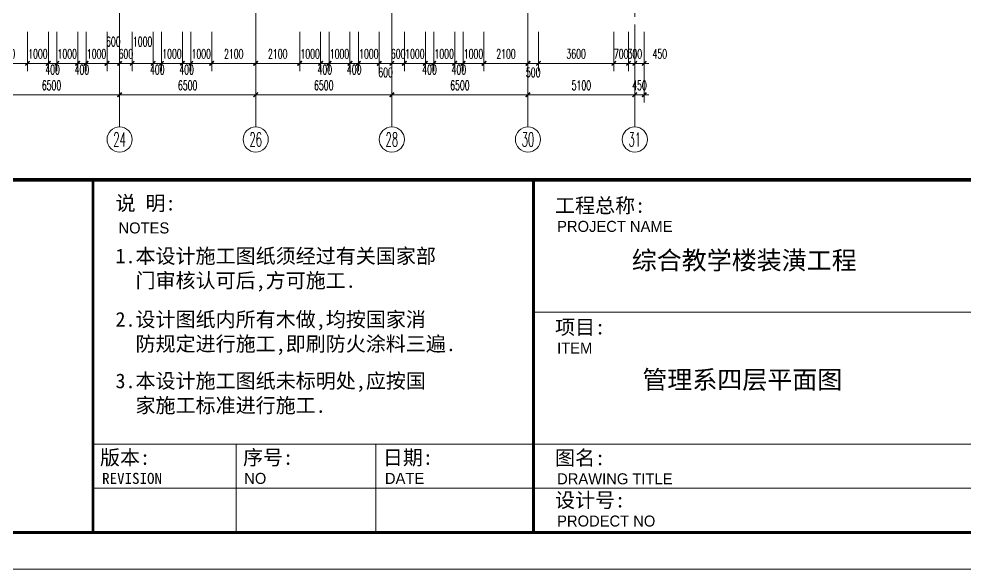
# Model space of a CAD drawing. Extents: x 2719331 to 3465925, y -270324 to -167476.
# Drawn here: x 3243504 to 3288683, y -269418 to -243150 of the extents above; entities that cross this region are included whole.
import ezdxf
from ezdxf.enums import TextEntityAlignment as Align

# ---------------------------------------------------------------- set-up
doc = ezdxf.new("R2010")
doc.units = 0
doc.header["$LTSCALE"] = 1500
doc.header["$MEASUREMENT"] = 0
doc.linetypes.add('CENTER', pattern=[2, 1.25, -0.25, 0.25, -0.25])
doc.layers.get('0').update_dxf_attribs({"linetype": 'CONTINUOUS', "lineweight": 0})
doc.layers.get('DEFPOINTS').update_dxf_attribs({"linetype": 'CONTINUOUS', "lineweight": 5})
for name, color, linetype, lineweight in [('AXIS', 7, 'CONTINUOUS', 5), ('AXIS_TEXT', 7, 'CONTINUOUS', 5), ('DOTE', 7, 'CENTER', 5), ('我的', 7, 'CONTINUOUS', 5)]:
    doc.layers.add(name, color=color, linetype=linetype, lineweight=lineweight)
doc.styles.add('COMPLEX', font='COMPLEX')
doc.styles.add('DIM_FONT', font='romans.shx', dxfattribs={"width": 0.6})
doc.styles.get("Standard").update_dxf_attribs({"font": 'SIMHEI.TTF', "height": 1.2})
doc.dimstyles.new('DIMN150', dxfattribs={"dimscale": 1.5, "dimtxt": 300, "dimasz": 1, "dimexe": 250, "dimexo": 300, "dimgap": 150, "dimtad": 1, "dimdec": 0, "dimdsep": 46, "dimtxsty": 'DIM_FONT', "dimblk": '_DIMX', "dimcen": 2.5, "dimdle": 0.3, "dimclrd": 7, "dimclre": 256, "dimclrt": 256, "dimadec": 0, "dimazin": 0, "dimtfac": 1, "dimtdec": 0, "dimtix": 1, "dimtmove": 2, "dimatfit": 3, "dimldrblk": '_DIMX', "dimfxl": 1, "dimtvp": 1, "dimtolj": 1, "dimtzin": 0, "dimlwd": -1, "dimlwe": -1, "dimarcsym": 0})

# ---------------------------------------------------------------- blocks, each defined once
blk = doc.blocks.new('_AXISO')
blk.add_circle((0, 0), 0.5)
at = {"layer": 'AXIS_TEXT', "style": 'COMPLEX', "width": 1.041667}
blk.add_attdef('A', text='', height=0.56, dxfattribs=at).set_placement((-0.25, -0.28), (0.25, -0.28), align=Align.FIT)
blk = doc.blocks.new('_DIMX')
blk.add_line((-150, 0), (150, 0))
at = {"const_width": 50}
blk.add_lwpolyline([(-70, -70), (70, 70)], dxfattribs=at)
blk = doc.blocks.new('*D1383')
at = {"layer": 'DEFPOINTS', "color": 0, "lineweight": 25}
for p in [(3267811, -243334), (3272911, -243321), (3267811, -246771)]:
    blk.add_point(p, dxfattribs=at)
at = {"layer": '我的'}
for p, q in [((3267811, -243784), (3267811, -247146)), ((3272911, -243771), (3272911, -247146))]:
    blk.add_line(p, q, dxfattribs=at)
at = {"layer": '我的', "color": 7}
blk.add_line((3272910, -246771), (3267813, -246771), dxfattribs=at)
at = {"layer": '我的', "color": 7, "xscale": 1.5, "yscale": 1.5, "zscale": 1.5, "rotation": 180}
blk.add_blockref('_DIMX', (3267811, -246771), dxfattribs=at)
at = {"layer": '我的', "color": 7, "xscale": 1.5, "yscale": 1.5, "zscale": 1.5}
blk.add_blockref('_DIMX', (3272911, -246771), dxfattribs=at)
at = {"layer": '我的', "lineweight": 0, "insert": (3270361, -246321), "char_height": 450, "attachment_point": 5, "style": 'DIM_FONT'}
blk.add_mtext('\\A1;5100', dxfattribs=at)
blk = doc.blocks.new('*D1400')
at = {"layer": 'DEFPOINTS', "color": 0, "lineweight": 25}
for p in [(3246311, -243321), (3246711, -243321), (3246311, -245271)]:
    blk.add_point(p, dxfattribs=at)
at = {"layer": '我的'}
for p, q in [((3246311, -243771), (3246311, -245646)), ((3246711, -243771), (3246711, -245646))]:
    blk.add_line(p, q, dxfattribs=at)
at = {"layer": '我的', "color": 7}
for p, q in [((3246310, -245271), (3246308, -245271)), ((3246711, -245271), (3246311, -245271)), ((3246713, -245271), (3246714, -245271))]:
    blk.add_line(p, q, dxfattribs=at)
at = {"layer": '我的', "color": 7, "xscale": 1.5, "yscale": 1.5, "zscale": 1.5}
blk.add_blockref('_DIMX', (3246311, -245271), dxfattribs=at)
at = {"layer": '我的', "color": 7, "xscale": 1.5, "yscale": 1.5, "zscale": 1.5, "rotation": 180}
blk.add_blockref('_DIMX', (3246711, -245271), dxfattribs=at)
at = {"layer": '我的', "lineweight": 0, "insert": (3246511, -245571), "char_height": 450, "attachment_point": 5, "style": 'DIM_FONT'}
blk.add_mtext('\\A1;400', dxfattribs=at)
blk = doc.blocks.new('*D1401')
at = {"layer": 'DEFPOINTS', "color": 0, "lineweight": 25}
for p in [(3245311, -243321), (3246311, -243321), (3245311, -245271)]:
    blk.add_point(p, dxfattribs=at)
at = {"layer": '我的'}
for p, q in [((3245311, -243771), (3245311, -245646)), ((3246311, -243771), (3246311, -245646))]:
    blk.add_line(p, q, dxfattribs=at)
at = {"layer": '我的', "color": 7}
for p, q in [((3245310, -245271), (3245308, -245271)), ((3246311, -245271), (3245311, -245271)), ((3246313, -245271), (3246314, -245271))]:
    blk.add_line(p, q, dxfattribs=at)
at = {"layer": '我的', "color": 7, "xscale": 1.5, "yscale": 1.5, "zscale": 1.5}
blk.add_blockref('_DIMX', (3245311, -245271), dxfattribs=at)
at = {"layer": '我的', "color": 7, "xscale": 1.5, "yscale": 1.5, "zscale": 1.5, "rotation": 180}
blk.add_blockref('_DIMX', (3246311, -245271), dxfattribs=at)
at = {"layer": '我的', "lineweight": 0, "insert": (3245811, -244821), "char_height": 450, "attachment_point": 5, "style": 'DIM_FONT'}
blk.add_mtext('\\A1;1000', dxfattribs=at)
blk = doc.blocks.new('*D1402')
at = {"layer": 'DEFPOINTS', "color": 0, "lineweight": 25}
for p in [(3244911, -243321), (3245311, -243321), (3244911, -245271)]:
    blk.add_point(p, dxfattribs=at)
at = {"layer": '我的'}
for p, q in [((3244911, -243771), (3244911, -245646)), ((3245311, -243771), (3245311, -245646))]:
    blk.add_line(p, q, dxfattribs=at)
at = {"layer": '我的', "color": 7}
for p, q in [((3244910, -245271), (3244908, -245271)), ((3245311, -245271), (3244911, -245271)), ((3245313, -245271), (3245314, -245271))]:
    blk.add_line(p, q, dxfattribs=at)
at = {"layer": '我的', "color": 7, "xscale": 1.5, "yscale": 1.5, "zscale": 1.5}
blk.add_blockref('_DIMX', (3244911, -245271), dxfattribs=at)
at = {"layer": '我的', "color": 7, "xscale": 1.5, "yscale": 1.5, "zscale": 1.5, "rotation": 180}
blk.add_blockref('_DIMX', (3245311, -245271), dxfattribs=at)
at = {"layer": '我的', "lineweight": 0, "insert": (3245111, -245571), "char_height": 450, "attachment_point": 5, "style": 'DIM_FONT'}
blk.add_mtext('\\A1;400', dxfattribs=at)
blk = doc.blocks.new('*D1403')
at = {"layer": 'DEFPOINTS', "color": 0, "lineweight": 25}
for p in [(3243911, -243321), (3244911, -243321), (3243911, -245271)]:
    blk.add_point(p, dxfattribs=at)
at = {"layer": '我的'}
for p, q in [((3243911, -243771), (3243911, -245646)), ((3244911, -243771), (3244911, -245646))]:
    blk.add_line(p, q, dxfattribs=at)
at = {"layer": '我的', "color": 7}
for p, q in [((3243910, -245271), (3243908, -245271)), ((3244911, -245271), (3243911, -245271)), ((3244913, -245271), (3244914, -245271))]:
    blk.add_line(p, q, dxfattribs=at)
at = {"layer": '我的', "color": 7, "xscale": 1.5, "yscale": 1.5, "zscale": 1.5}
blk.add_blockref('_DIMX', (3243911, -245271), dxfattribs=at)
at = {"layer": '我的', "color": 7, "xscale": 1.5, "yscale": 1.5, "zscale": 1.5, "rotation": 180}
blk.add_blockref('_DIMX', (3244911, -245271), dxfattribs=at)
at = {"layer": '我的', "lineweight": 0, "insert": (3244411, -244821), "char_height": 450, "attachment_point": 5, "style": 'DIM_FONT'}
blk.add_mtext('\\A1;1000', dxfattribs=at)
blk = doc.blocks.new('*D1408')
at = {"layer": 'DEFPOINTS', "color": 0, "lineweight": 25}
for p in [(3267811, -243321), (3268311, -243321), (3268311, -245271)]:
    blk.add_point(p, dxfattribs=at)
at = {"layer": '我的'}
for p, q in [((3267811, -243771), (3267811, -245646)), ((3268311, -243771), (3268311, -245646))]:
    blk.add_line(p, q, dxfattribs=at)
at = {"layer": '我的', "color": 7}
blk.add_line((3267813, -245271), (3268310, -245271), dxfattribs=at)
at = {"layer": '我的', "color": 7, "xscale": 1.5, "yscale": 1.5, "zscale": 1.5, "rotation": 180}
blk.add_blockref('_DIMX', (3267811, -245271), dxfattribs=at)
at = {"layer": '我的', "color": 7, "xscale": 1.5, "yscale": 1.5, "zscale": 1.5}
blk.add_blockref('_DIMX', (3268311, -245271), dxfattribs=at)
at = {"layer": '我的', "lineweight": 0, "insert": (3268061, -245703), "char_height": 450, "attachment_point": 5, "style": 'DIM_FONT'}
blk.add_mtext('\\A1;500', dxfattribs=at)
blk = doc.blocks.new('*D1409')
at = {"layer": 'DEFPOINTS', "color": 0, "lineweight": 25}
for p in [(3265711, -243321), (3267811, -243321), (3267811, -245271)]:
    blk.add_point(p, dxfattribs=at)
at = {"layer": '我的'}
for p, q in [((3265711, -243771), (3265711, -245646)), ((3267811, -243771), (3267811, -245646))]:
    blk.add_line(p, q, dxfattribs=at)
at = {"layer": '我的', "color": 7}
blk.add_line((3265713, -245271), (3267810, -245271), dxfattribs=at)
at = {"layer": '我的', "color": 7, "xscale": 1.5, "yscale": 1.5, "zscale": 1.5, "rotation": 180}
blk.add_blockref('_DIMX', (3265711, -245271), dxfattribs=at)
at = {"layer": '我的', "color": 7, "xscale": 1.5, "yscale": 1.5, "zscale": 1.5}
blk.add_blockref('_DIMX', (3267811, -245271), dxfattribs=at)
at = {"layer": '我的', "lineweight": 0, "insert": (3266761, -244821), "char_height": 450, "attachment_point": 5, "style": 'DIM_FONT'}
blk.add_mtext('\\A1;2100', dxfattribs=at)
blk = doc.blocks.new('*D1411')
at = {"layer": 'DEFPOINTS', "color": 0, "lineweight": 25}
for p in [(3272911, -243321), (3273361, -243771), (3273361, -246771)]:
    blk.add_point(p, dxfattribs=at)
at = {"layer": '我的'}
for p, q in [((3272911, -243771), (3272911, -247146)), ((3273361, -244221), (3273361, -247146))]:
    blk.add_line(p, q, dxfattribs=at)
at = {"layer": '我的', "color": 7}
for p, q in [((3272910, -246771), (3272908, -246771)), ((3272911, -246771), (3273361, -246771)), ((3273363, -246771), (3273364, -246771))]:
    blk.add_line(p, q, dxfattribs=at)
at = {"layer": '我的', "color": 7, "xscale": 1.5, "yscale": 1.5, "zscale": 1.5}
blk.add_blockref('_DIMX', (3272911, -246771), dxfattribs=at)
at = {"layer": '我的', "color": 7, "xscale": 1.5, "yscale": 1.5, "zscale": 1.5, "rotation": 180}
blk.add_blockref('_DIMX', (3273361, -246771), dxfattribs=at)
at = {"layer": '我的', "lineweight": 0, "insert": (3273136, -246321), "char_height": 450, "attachment_point": 5, "style": 'DIM_FONT'}
blk.add_mtext('\\A1;450', dxfattribs=at)
blk = doc.blocks.new('*D1439')
at = {"layer": 'DEFPOINTS', "color": 0, "lineweight": 25}
for p in [(3241811, -243321), (3243911, -243321), (3243911, -245271)]:
    blk.add_point(p, dxfattribs=at)
at = {"layer": '我的'}
for p, q in [((3241811, -243771), (3241811, -245646)), ((3243911, -243771), (3243911, -245646))]:
    blk.add_line(p, q, dxfattribs=at)
at = {"layer": '我的', "color": 7}
blk.add_line((3241813, -245271), (3243910, -245271), dxfattribs=at)
at = {"layer": '我的', "color": 7, "xscale": 1.5, "yscale": 1.5, "zscale": 1.5, "rotation": 180}
blk.add_blockref('_DIMX', (3241811, -245271), dxfattribs=at)
at = {"layer": '我的', "color": 7, "xscale": 1.5, "yscale": 1.5, "zscale": 1.5}
blk.add_blockref('_DIMX', (3243911, -245271), dxfattribs=at)
at = {"layer": '我的', "lineweight": 0, "insert": (3242861, -244821), "char_height": 450, "attachment_point": 5, "style": 'DIM_FONT'}
blk.add_mtext('\\A1;2100', dxfattribs=at)
blk = doc.blocks.new('*D1440')
at = {"layer": 'DEFPOINTS', "color": 0, "lineweight": 25}
for p in [(3246711, -243321), (3247711, -243321), (3247711, -245271)]:
    blk.add_point(p, dxfattribs=at)
at = {"layer": '我的'}
for p, q in [((3246711, -243771), (3246711, -245646)), ((3247711, -243771), (3247711, -245646))]:
    blk.add_line(p, q, dxfattribs=at)
at = {"layer": '我的', "color": 7}
for p, q in [((3246710, -245271), (3246708, -245271)), ((3246711, -245271), (3247711, -245271)), ((3247713, -245271), (3247714, -245271))]:
    blk.add_line(p, q, dxfattribs=at)
at = {"layer": '我的', "color": 7, "xscale": 1.5, "yscale": 1.5, "zscale": 1.5}
blk.add_blockref('_DIMX', (3246711, -245271), dxfattribs=at)
at = {"layer": '我的', "color": 7, "xscale": 1.5, "yscale": 1.5, "zscale": 1.5, "rotation": 180}
blk.add_blockref('_DIMX', (3247711, -245271), dxfattribs=at)
at = {"layer": '我的', "lineweight": 0, "insert": (3247211, -244821), "char_height": 450, "attachment_point": 5, "style": 'DIM_FONT'}
blk.add_mtext('\\A1;1000', dxfattribs=at)
blk = doc.blocks.new('*D1441')
at = {"layer": 'DEFPOINTS', "color": 0, "lineweight": 25}
for p in [(3247711, -243321), (3248311, -243321), (3247711, -245271)]:
    blk.add_point(p, dxfattribs=at)
at = {"layer": '我的'}
for p, q in [((3247711, -243771), (3247711, -245646)), ((3248311, -243771), (3248311, -245646))]:
    blk.add_line(p, q, dxfattribs=at)
at = {"layer": '我的', "color": 7}
blk.add_line((3248310, -245271), (3247713, -245271), dxfattribs=at)
at = {"layer": '我的', "color": 7, "xscale": 1.5, "yscale": 1.5, "zscale": 1.5, "rotation": 180}
blk.add_blockref('_DIMX', (3247711, -245271), dxfattribs=at)
at = {"layer": '我的', "color": 7, "xscale": 1.5, "yscale": 1.5, "zscale": 1.5}
blk.add_blockref('_DIMX', (3248311, -245271), dxfattribs=at)
at = {"layer": '我的', "lineweight": 0, "insert": (3248011, -244234), "char_height": 450, "attachment_point": 5, "style": 'DIM_FONT'}
blk.add_mtext('\\A1;600', dxfattribs=at)
blk = doc.blocks.new('*D1442')
at = {"layer": 'DEFPOINTS', "color": 0, "lineweight": 25}
for p in [(3248311, -243321), (3248911, -243321), (3248911, -245271)]:
    blk.add_point(p, dxfattribs=at)
at = {"layer": '我的'}
for p, q in [((3248311, -243771), (3248311, -245646)), ((3248911, -243771), (3248911, -245646))]:
    blk.add_line(p, q, dxfattribs=at)
at = {"layer": '我的', "color": 7}
for p, q in [((3248310, -245271), (3248308, -245271)), ((3248311, -245271), (3248911, -245271)), ((3248913, -245271), (3248914, -245271))]:
    blk.add_line(p, q, dxfattribs=at)
at = {"layer": '我的', "color": 7, "xscale": 1.5, "yscale": 1.5, "zscale": 1.5}
blk.add_blockref('_DIMX', (3248311, -245271), dxfattribs=at)
at = {"layer": '我的', "color": 7, "xscale": 1.5, "yscale": 1.5, "zscale": 1.5, "rotation": 180}
blk.add_blockref('_DIMX', (3248911, -245271), dxfattribs=at)
at = {"layer": '我的', "lineweight": 0, "insert": (3248611, -244821), "char_height": 450, "attachment_point": 5, "style": 'DIM_FONT'}
blk.add_mtext('\\A1;600', dxfattribs=at)
blk = doc.blocks.new('*D1443')
at = {"layer": 'DEFPOINTS', "color": 0, "lineweight": 25}
for p in [(3249911, -243321), (3250311, -243321), (3250311, -245271)]:
    blk.add_point(p, dxfattribs=at)
at = {"layer": '我的'}
for p, q in [((3249911, -243771), (3249911, -245646)), ((3250311, -243771), (3250311, -245646))]:
    blk.add_line(p, q, dxfattribs=at)
at = {"layer": '我的', "color": 7}
for p, q in [((3249910, -245271), (3249908, -245271)), ((3249911, -245271), (3250311, -245271)), ((3250313, -245271), (3250314, -245271))]:
    blk.add_line(p, q, dxfattribs=at)
at = {"layer": '我的', "color": 7, "xscale": 1.5, "yscale": 1.5, "zscale": 1.5}
blk.add_blockref('_DIMX', (3249911, -245271), dxfattribs=at)
at = {"layer": '我的', "color": 7, "xscale": 1.5, "yscale": 1.5, "zscale": 1.5, "rotation": 180}
blk.add_blockref('_DIMX', (3250311, -245271), dxfattribs=at)
at = {"layer": '我的', "lineweight": 0, "insert": (3250111, -245571), "char_height": 450, "attachment_point": 5, "style": 'DIM_FONT'}
blk.add_mtext('\\A1;400', dxfattribs=at)
blk = doc.blocks.new('*D1444')
at = {"layer": 'DEFPOINTS', "color": 0, "lineweight": 25}
for p in [(3250311, -243321), (3251311, -243321), (3251311, -245271)]:
    blk.add_point(p, dxfattribs=at)
at = {"layer": '我的'}
for p, q in [((3250311, -243771), (3250311, -245646)), ((3251311, -243771), (3251311, -245646))]:
    blk.add_line(p, q, dxfattribs=at)
at = {"layer": '我的', "color": 7}
for p, q in [((3250310, -245271), (3250308, -245271)), ((3250311, -245271), (3251311, -245271)), ((3251313, -245271), (3251314, -245271))]:
    blk.add_line(p, q, dxfattribs=at)
at = {"layer": '我的', "color": 7, "xscale": 1.5, "yscale": 1.5, "zscale": 1.5}
blk.add_blockref('_DIMX', (3250311, -245271), dxfattribs=at)
at = {"layer": '我的', "color": 7, "xscale": 1.5, "yscale": 1.5, "zscale": 1.5, "rotation": 180}
blk.add_blockref('_DIMX', (3251311, -245271), dxfattribs=at)
at = {"layer": '我的', "lineweight": 0, "insert": (3250811, -244821), "char_height": 450, "attachment_point": 5, "style": 'DIM_FONT'}
blk.add_mtext('\\A1;1000', dxfattribs=at)
blk = doc.blocks.new('*D1445')
at = {"layer": 'DEFPOINTS', "color": 0, "lineweight": 25}
for p in [(3251311, -243321), (3251711, -243321), (3251711, -245271)]:
    blk.add_point(p, dxfattribs=at)
at = {"layer": '我的'}
for p, q in [((3251311, -243771), (3251311, -245646)), ((3251711, -243771), (3251711, -245646))]:
    blk.add_line(p, q, dxfattribs=at)
at = {"layer": '我的', "color": 7}
for p, q in [((3251310, -245271), (3251308, -245271)), ((3251311, -245271), (3251711, -245271)), ((3251713, -245271), (3251714, -245271))]:
    blk.add_line(p, q, dxfattribs=at)
at = {"layer": '我的', "color": 7, "xscale": 1.5, "yscale": 1.5, "zscale": 1.5}
blk.add_blockref('_DIMX', (3251311, -245271), dxfattribs=at)
at = {"layer": '我的', "color": 7, "xscale": 1.5, "yscale": 1.5, "zscale": 1.5, "rotation": 180}
blk.add_blockref('_DIMX', (3251711, -245271), dxfattribs=at)
at = {"layer": '我的', "lineweight": 0, "insert": (3251511, -245571), "char_height": 450, "attachment_point": 5, "style": 'DIM_FONT'}
blk.add_mtext('\\A1;400', dxfattribs=at)
blk = doc.blocks.new('*D1446')
at = {"layer": 'DEFPOINTS', "color": 0, "lineweight": 25}
for p in [(3251711, -243321), (3252711, -243321), (3252711, -245271)]:
    blk.add_point(p, dxfattribs=at)
at = {"layer": '我的'}
for p, q in [((3251711, -243771), (3251711, -245646)), ((3252711, -243771), (3252711, -245646))]:
    blk.add_line(p, q, dxfattribs=at)
at = {"layer": '我的', "color": 7}
for p, q in [((3251710, -245271), (3251708, -245271)), ((3251711, -245271), (3252711, -245271)), ((3252713, -245271), (3252714, -245271))]:
    blk.add_line(p, q, dxfattribs=at)
at = {"layer": '我的', "color": 7, "xscale": 1.5, "yscale": 1.5, "zscale": 1.5}
blk.add_blockref('_DIMX', (3251711, -245271), dxfattribs=at)
at = {"layer": '我的', "color": 7, "xscale": 1.5, "yscale": 1.5, "zscale": 1.5, "rotation": 180}
blk.add_blockref('_DIMX', (3252711, -245271), dxfattribs=at)
at = {"layer": '我的', "lineweight": 0, "insert": (3252211, -244821), "char_height": 450, "attachment_point": 5, "style": 'DIM_FONT'}
blk.add_mtext('\\A1;1000', dxfattribs=at)
blk = doc.blocks.new('*D1447')
at = {"layer": 'DEFPOINTS', "color": 0, "lineweight": 25}
for p in [(3248911, -243321), (3249911, -243321), (3248911, -245271)]:
    blk.add_point(p, dxfattribs=at)
at = {"layer": '我的'}
for p, q in [((3248911, -243771), (3248911, -245646)), ((3249911, -243771), (3249911, -245646))]:
    blk.add_line(p, q, dxfattribs=at)
at = {"layer": '我的', "color": 7}
blk.add_line((3249910, -245271), (3248913, -245271), dxfattribs=at)
at = {"layer": '我的', "color": 7, "xscale": 1.5, "yscale": 1.5, "zscale": 1.5, "rotation": 180}
blk.add_blockref('_DIMX', (3248911, -245271), dxfattribs=at)
at = {"layer": '我的', "color": 7, "xscale": 1.5, "yscale": 1.5, "zscale": 1.5}
blk.add_blockref('_DIMX', (3249911, -245271), dxfattribs=at)
at = {"layer": '我的', "lineweight": 0, "insert": (3249411, -244234), "char_height": 450, "attachment_point": 5, "style": 'DIM_FONT'}
blk.add_mtext('\\A1;1000', dxfattribs=at)
blk = doc.blocks.new('*D1449')
at = {"layer": 'DEFPOINTS', "color": 0, "lineweight": 25}
for p in [(3241811, -243321), (3248311, -243321), (3241811, -246771)]:
    blk.add_point(p, dxfattribs=at)
at = {"layer": '我的'}
for p, q in [((3241811, -243771), (3241811, -247146)), ((3248311, -243771), (3248311, -247146))]:
    blk.add_line(p, q, dxfattribs=at)
at = {"layer": '我的', "color": 7}
blk.add_line((3248310, -246771), (3241813, -246771), dxfattribs=at)
at = {"layer": '我的', "color": 7, "xscale": 1.5, "yscale": 1.5, "zscale": 1.5, "rotation": 180}
blk.add_blockref('_DIMX', (3241811, -246771), dxfattribs=at)
at = {"layer": '我的', "color": 7, "xscale": 1.5, "yscale": 1.5, "zscale": 1.5}
blk.add_blockref('_DIMX', (3248311, -246771), dxfattribs=at)
at = {"layer": '我的', "lineweight": 0, "insert": (3245061, -246321), "char_height": 450, "attachment_point": 5, "style": 'DIM_FONT'}
blk.add_mtext('\\A1;6500', dxfattribs=at)
blk = doc.blocks.new('*D1450')
at = {"layer": 'DEFPOINTS', "color": 0, "lineweight": 25}
for p in [(3248311, -243321), (3254811, -243321), (3254811, -246771)]:
    blk.add_point(p, dxfattribs=at)
at = {"layer": '我的'}
for p, q in [((3248311, -243771), (3248311, -247146)), ((3254811, -243771), (3254811, -247146))]:
    blk.add_line(p, q, dxfattribs=at)
at = {"layer": '我的', "color": 7}
blk.add_line((3248313, -246771), (3254810, -246771), dxfattribs=at)
at = {"layer": '我的', "color": 7, "xscale": 1.5, "yscale": 1.5, "zscale": 1.5, "rotation": 180}
blk.add_blockref('_DIMX', (3248311, -246771), dxfattribs=at)
at = {"layer": '我的', "color": 7, "xscale": 1.5, "yscale": 1.5, "zscale": 1.5}
blk.add_blockref('_DIMX', (3254811, -246771), dxfattribs=at)
at = {"layer": '我的', "lineweight": 0, "insert": (3251561, -246321), "char_height": 450, "attachment_point": 5, "style": 'DIM_FONT'}
blk.add_mtext('\\A1;6500', dxfattribs=at)
blk = doc.blocks.new('*D1451')
at = {"layer": 'DEFPOINTS', "color": 0, "lineweight": 25}
for p in [(3254811, -243321), (3261311, -243321), (3254811, -246771)]:
    blk.add_point(p, dxfattribs=at)
at = {"layer": '我的'}
for p, q in [((3254811, -243771), (3254811, -247146)), ((3261311, -243771), (3261311, -247146))]:
    blk.add_line(p, q, dxfattribs=at)
at = {"layer": '我的', "color": 7}
blk.add_line((3261310, -246771), (3254813, -246771), dxfattribs=at)
at = {"layer": '我的', "color": 7, "xscale": 1.5, "yscale": 1.5, "zscale": 1.5, "rotation": 180}
blk.add_blockref('_DIMX', (3254811, -246771), dxfattribs=at)
at = {"layer": '我的', "color": 7, "xscale": 1.5, "yscale": 1.5, "zscale": 1.5}
blk.add_blockref('_DIMX', (3261311, -246771), dxfattribs=at)
at = {"layer": '我的', "lineweight": 0, "insert": (3258061, -246321), "char_height": 450, "attachment_point": 5, "style": 'DIM_FONT'}
blk.add_mtext('\\A1;6500', dxfattribs=at)
blk = doc.blocks.new('*D1452')
at = {"layer": 'DEFPOINTS', "color": 0, "lineweight": 25}
for p in [(3261311, -243321), (3267811, -243321), (3267811, -246771)]:
    blk.add_point(p, dxfattribs=at)
at = {"layer": '我的'}
for p, q in [((3261311, -243771), (3261311, -247146)), ((3267811, -243771), (3267811, -247146))]:
    blk.add_line(p, q, dxfattribs=at)
at = {"layer": '我的', "color": 7}
blk.add_line((3261313, -246771), (3267810, -246771), dxfattribs=at)
at = {"layer": '我的', "color": 7, "xscale": 1.5, "yscale": 1.5, "zscale": 1.5, "rotation": 180}
blk.add_blockref('_DIMX', (3261311, -246771), dxfattribs=at)
at = {"layer": '我的', "color": 7, "xscale": 1.5, "yscale": 1.5, "zscale": 1.5}
blk.add_blockref('_DIMX', (3267811, -246771), dxfattribs=at)
at = {"layer": '我的', "lineweight": 0, "insert": (3264561, -246321), "char_height": 450, "attachment_point": 5, "style": 'DIM_FONT'}
blk.add_mtext('\\A1;6500', dxfattribs=at)
blk = doc.blocks.new('*D1453')
at = {"layer": 'DEFPOINTS', "color": 0, "lineweight": 25}
for p in [(3257911, -243321), (3258311, -243321), (3258311, -245271)]:
    blk.add_point(p, dxfattribs=at)
at = {"layer": '我的'}
for p, q in [((3257911, -243771), (3257911, -245646)), ((3258311, -243771), (3258311, -245646))]:
    blk.add_line(p, q, dxfattribs=at)
at = {"layer": '我的', "color": 7}
for p, q in [((3257910, -245271), (3257908, -245271)), ((3257911, -245271), (3258311, -245271)), ((3258313, -245271), (3258314, -245271))]:
    blk.add_line(p, q, dxfattribs=at)
at = {"layer": '我的', "color": 7, "xscale": 1.5, "yscale": 1.5, "zscale": 1.5}
blk.add_blockref('_DIMX', (3257911, -245271), dxfattribs=at)
at = {"layer": '我的', "color": 7, "xscale": 1.5, "yscale": 1.5, "zscale": 1.5, "rotation": 180}
blk.add_blockref('_DIMX', (3258311, -245271), dxfattribs=at)
at = {"layer": '我的', "lineweight": 0, "insert": (3258111, -245571), "char_height": 450, "attachment_point": 5, "style": 'DIM_FONT'}
blk.add_mtext('\\A1;400', dxfattribs=at)
blk = doc.blocks.new('*D1454')
at = {"layer": 'DEFPOINTS', "color": 0, "lineweight": 25}
for p in [(3258311, -243321), (3259311, -243321), (3259311, -245271)]:
    blk.add_point(p, dxfattribs=at)
at = {"layer": '我的'}
for p, q in [((3258311, -243771), (3258311, -245646)), ((3259311, -243771), (3259311, -245646))]:
    blk.add_line(p, q, dxfattribs=at)
at = {"layer": '我的', "color": 7}
for p, q in [((3258310, -245271), (3258308, -245271)), ((3258311, -245271), (3259311, -245271)), ((3259313, -245271), (3259314, -245271))]:
    blk.add_line(p, q, dxfattribs=at)
at = {"layer": '我的', "color": 7, "xscale": 1.5, "yscale": 1.5, "zscale": 1.5}
blk.add_blockref('_DIMX', (3258311, -245271), dxfattribs=at)
at = {"layer": '我的', "color": 7, "xscale": 1.5, "yscale": 1.5, "zscale": 1.5, "rotation": 180}
blk.add_blockref('_DIMX', (3259311, -245271), dxfattribs=at)
at = {"layer": '我的', "lineweight": 0, "insert": (3258811, -244821), "char_height": 450, "attachment_point": 5, "style": 'DIM_FONT'}
blk.add_mtext('\\A1;1000', dxfattribs=at)
blk = doc.blocks.new('*D1455')
at = {"layer": 'DEFPOINTS', "color": 0, "lineweight": 25}
for p in [(3259311, -243321), (3259711, -243321), (3259711, -245271)]:
    blk.add_point(p, dxfattribs=at)
at = {"layer": '我的'}
for p, q in [((3259311, -243771), (3259311, -245646)), ((3259711, -243771), (3259711, -245646))]:
    blk.add_line(p, q, dxfattribs=at)
at = {"layer": '我的', "color": 7}
for p, q in [((3259310, -245271), (3259308, -245271)), ((3259311, -245271), (3259711, -245271)), ((3259713, -245271), (3259714, -245271))]:
    blk.add_line(p, q, dxfattribs=at)
at = {"layer": '我的', "color": 7, "xscale": 1.5, "yscale": 1.5, "zscale": 1.5}
blk.add_blockref('_DIMX', (3259311, -245271), dxfattribs=at)
at = {"layer": '我的', "color": 7, "xscale": 1.5, "yscale": 1.5, "zscale": 1.5, "rotation": 180}
blk.add_blockref('_DIMX', (3259711, -245271), dxfattribs=at)
at = {"layer": '我的', "lineweight": 0, "insert": (3259511, -245571), "char_height": 450, "attachment_point": 5, "style": 'DIM_FONT'}
blk.add_mtext('\\A1;400', dxfattribs=at)
blk = doc.blocks.new('*D1456')
at = {"layer": 'DEFPOINTS', "color": 0, "lineweight": 25}
for p in [(3259711, -243321), (3260711, -243321), (3260711, -245271)]:
    blk.add_point(p, dxfattribs=at)
at = {"layer": '我的'}
for p, q in [((3259711, -243771), (3259711, -245646)), ((3260711, -243771), (3260711, -245646))]:
    blk.add_line(p, q, dxfattribs=at)
at = {"layer": '我的', "color": 7}
for p, q in [((3259710, -245271), (3259708, -245271)), ((3259711, -245271), (3260711, -245271)), ((3260713, -245271), (3260714, -245271))]:
    blk.add_line(p, q, dxfattribs=at)
at = {"layer": '我的', "color": 7, "xscale": 1.5, "yscale": 1.5, "zscale": 1.5}
blk.add_blockref('_DIMX', (3259711, -245271), dxfattribs=at)
at = {"layer": '我的', "color": 7, "xscale": 1.5, "yscale": 1.5, "zscale": 1.5, "rotation": 180}
blk.add_blockref('_DIMX', (3260711, -245271), dxfattribs=at)
at = {"layer": '我的', "lineweight": 0, "insert": (3260211, -244821), "char_height": 450, "attachment_point": 5, "style": 'DIM_FONT'}
blk.add_mtext('\\A1;1000', dxfattribs=at)
blk = doc.blocks.new('*D1457')
at = {"layer": 'DEFPOINTS', "color": 0, "lineweight": 25}
for p in [(3256911, -243321), (3257911, -243321), (3256911, -245271)]:
    blk.add_point(p, dxfattribs=at)
at = {"layer": '我的'}
for p, q in [((3256911, -243771), (3256911, -245646)), ((3257911, -243771), (3257911, -245646))]:
    blk.add_line(p, q, dxfattribs=at)
at = {"layer": '我的', "color": 7}
for p, q in [((3256910, -245271), (3256908, -245271)), ((3257911, -245271), (3256911, -245271)), ((3257913, -245271), (3257914, -245271))]:
    blk.add_line(p, q, dxfattribs=at)
at = {"layer": '我的', "color": 7, "xscale": 1.5, "yscale": 1.5, "zscale": 1.5}
blk.add_blockref('_DIMX', (3256911, -245271), dxfattribs=at)
at = {"layer": '我的', "color": 7, "xscale": 1.5, "yscale": 1.5, "zscale": 1.5, "rotation": 180}
blk.add_blockref('_DIMX', (3257911, -245271), dxfattribs=at)
at = {"layer": '我的', "lineweight": 0, "insert": (3257411, -244821), "char_height": 450, "attachment_point": 5, "style": 'DIM_FONT'}
blk.add_mtext('\\A1;1000', dxfattribs=at)
blk = doc.blocks.new('*D1458')
at = {"layer": 'DEFPOINTS', "color": 0, "lineweight": 25}
for p in [(3252711, -243321), (3254811, -243321), (3252711, -245271)]:
    blk.add_point(p, dxfattribs=at)
at = {"layer": '我的'}
for p, q in [((3252711, -243771), (3252711, -245646)), ((3254811, -243771), (3254811, -245646))]:
    blk.add_line(p, q, dxfattribs=at)
at = {"layer": '我的', "color": 7}
blk.add_line((3254810, -245271), (3252713, -245271), dxfattribs=at)
at = {"layer": '我的', "color": 7, "xscale": 1.5, "yscale": 1.5, "zscale": 1.5, "rotation": 180}
blk.add_blockref('_DIMX', (3252711, -245271), dxfattribs=at)
at = {"layer": '我的', "color": 7, "xscale": 1.5, "yscale": 1.5, "zscale": 1.5}
blk.add_blockref('_DIMX', (3254811, -245271), dxfattribs=at)
at = {"layer": '我的', "lineweight": 0, "insert": (3253761, -244821), "char_height": 450, "attachment_point": 5, "style": 'DIM_FONT'}
blk.add_mtext('\\A1;2100', dxfattribs=at)
blk = doc.blocks.new('*D1459')
at = {"layer": 'DEFPOINTS', "color": 0, "lineweight": 25}
for p in [(3254811, -243321), (3256911, -243321), (3256911, -245271)]:
    blk.add_point(p, dxfattribs=at)
at = {"layer": '我的'}
for p, q in [((3254811, -243771), (3254811, -245646)), ((3256911, -243771), (3256911, -245646))]:
    blk.add_line(p, q, dxfattribs=at)
at = {"layer": '我的', "color": 7}
blk.add_line((3254813, -245271), (3256910, -245271), dxfattribs=at)
at = {"layer": '我的', "color": 7, "xscale": 1.5, "yscale": 1.5, "zscale": 1.5, "rotation": 180}
blk.add_blockref('_DIMX', (3254811, -245271), dxfattribs=at)
at = {"layer": '我的', "color": 7, "xscale": 1.5, "yscale": 1.5, "zscale": 1.5}
blk.add_blockref('_DIMX', (3256911, -245271), dxfattribs=at)
at = {"layer": '我的', "lineweight": 0, "insert": (3255861, -244821), "char_height": 450, "attachment_point": 5, "style": 'DIM_FONT'}
blk.add_mtext('\\A1;2100', dxfattribs=at)
blk = doc.blocks.new('*D1460')
at = {"layer": 'DEFPOINTS', "color": 0, "lineweight": 25}
for p in [(3261311, -243321), (3261911, -243321), (3261911, -245271)]:
    blk.add_point(p, dxfattribs=at)
at = {"layer": '我的'}
for p, q in [((3261311, -243771), (3261311, -245646)), ((3261911, -243771), (3261911, -245646))]:
    blk.add_line(p, q, dxfattribs=at)
at = {"layer": '我的', "color": 7}
for p, q in [((3261310, -245271), (3261308, -245271)), ((3261311, -245271), (3261911, -245271)), ((3261913, -245271), (3261914, -245271))]:
    blk.add_line(p, q, dxfattribs=at)
at = {"layer": '我的', "color": 7, "xscale": 1.5, "yscale": 1.5, "zscale": 1.5}
blk.add_blockref('_DIMX', (3261311, -245271), dxfattribs=at)
at = {"layer": '我的', "color": 7, "xscale": 1.5, "yscale": 1.5, "zscale": 1.5, "rotation": 180}
blk.add_blockref('_DIMX', (3261911, -245271), dxfattribs=at)
at = {"layer": '我的', "lineweight": 0, "insert": (3261611, -244821), "char_height": 450, "attachment_point": 5, "style": 'DIM_FONT'}
blk.add_mtext('\\A1;600', dxfattribs=at)
blk = doc.blocks.new('*D1461')
at = {"layer": 'DEFPOINTS', "color": 0, "lineweight": 25}
for p in [(3260711, -243321), (3261311, -243321), (3260711, -245271)]:
    blk.add_point(p, dxfattribs=at)
at = {"layer": '我的'}
for p, q in [((3260711, -243771), (3260711, -245646)), ((3261311, -243771), (3261311, -245646))]:
    blk.add_line(p, q, dxfattribs=at)
at = {"layer": '我的', "color": 7}
blk.add_line((3261310, -245271), (3260713, -245271), dxfattribs=at)
at = {"layer": '我的', "color": 7, "xscale": 1.5, "yscale": 1.5, "zscale": 1.5, "rotation": 180}
blk.add_blockref('_DIMX', (3260711, -245271), dxfattribs=at)
at = {"layer": '我的', "color": 7, "xscale": 1.5, "yscale": 1.5, "zscale": 1.5}
blk.add_blockref('_DIMX', (3261311, -245271), dxfattribs=at)
at = {"layer": '我的', "lineweight": 0, "insert": (3261011, -245703), "char_height": 450, "attachment_point": 5, "style": 'DIM_FONT'}
blk.add_mtext('\\A1;600', dxfattribs=at)
blk = doc.blocks.new('*D1462')
at = {"layer": 'DEFPOINTS', "color": 0, "lineweight": 25}
for p in [(3264311, -243321), (3264711, -243321), (3264311, -245271)]:
    blk.add_point(p, dxfattribs=at)
at = {"layer": '我的'}
for p, q in [((3264311, -243771), (3264311, -245646)), ((3264711, -243771), (3264711, -245646))]:
    blk.add_line(p, q, dxfattribs=at)
at = {"layer": '我的', "color": 7}
for p, q in [((3264310, -245271), (3264308, -245271)), ((3264711, -245271), (3264311, -245271)), ((3264713, -245271), (3264714, -245271))]:
    blk.add_line(p, q, dxfattribs=at)
at = {"layer": '我的', "color": 7, "xscale": 1.5, "yscale": 1.5, "zscale": 1.5}
blk.add_blockref('_DIMX', (3264311, -245271), dxfattribs=at)
at = {"layer": '我的', "color": 7, "xscale": 1.5, "yscale": 1.5, "zscale": 1.5, "rotation": 180}
blk.add_blockref('_DIMX', (3264711, -245271), dxfattribs=at)
at = {"layer": '我的', "lineweight": 0, "insert": (3264511, -245571), "char_height": 450, "attachment_point": 5, "style": 'DIM_FONT'}
blk.add_mtext('\\A1;400', dxfattribs=at)
blk = doc.blocks.new('*D1463')
at = {"layer": 'DEFPOINTS', "color": 0, "lineweight": 25}
for p in [(3263311, -243321), (3264311, -243321), (3263311, -245271)]:
    blk.add_point(p, dxfattribs=at)
at = {"layer": '我的'}
for p, q in [((3263311, -243771), (3263311, -245646)), ((3264311, -243771), (3264311, -245646))]:
    blk.add_line(p, q, dxfattribs=at)
at = {"layer": '我的', "color": 7}
for p, q in [((3263310, -245271), (3263308, -245271)), ((3264311, -245271), (3263311, -245271)), ((3264313, -245271), (3264314, -245271))]:
    blk.add_line(p, q, dxfattribs=at)
at = {"layer": '我的', "color": 7, "xscale": 1.5, "yscale": 1.5, "zscale": 1.5}
blk.add_blockref('_DIMX', (3263311, -245271), dxfattribs=at)
at = {"layer": '我的', "color": 7, "xscale": 1.5, "yscale": 1.5, "zscale": 1.5, "rotation": 180}
blk.add_blockref('_DIMX', (3264311, -245271), dxfattribs=at)
at = {"layer": '我的', "lineweight": 0, "insert": (3263811, -244821), "char_height": 450, "attachment_point": 5, "style": 'DIM_FONT'}
blk.add_mtext('\\A1;1000', dxfattribs=at)
blk = doc.blocks.new('*D1464')
at = {"layer": 'DEFPOINTS', "color": 0, "lineweight": 25}
for p in [(3262911, -243321), (3263311, -243321), (3262911, -245271)]:
    blk.add_point(p, dxfattribs=at)
at = {"layer": '我的'}
for p, q in [((3262911, -243771), (3262911, -245646)), ((3263311, -243771), (3263311, -245646))]:
    blk.add_line(p, q, dxfattribs=at)
at = {"layer": '我的', "color": 7}
for p, q in [((3262910, -245271), (3262908, -245271)), ((3263311, -245271), (3262911, -245271)), ((3263313, -245271), (3263314, -245271))]:
    blk.add_line(p, q, dxfattribs=at)
at = {"layer": '我的', "color": 7, "xscale": 1.5, "yscale": 1.5, "zscale": 1.5}
blk.add_blockref('_DIMX', (3262911, -245271), dxfattribs=at)
at = {"layer": '我的', "color": 7, "xscale": 1.5, "yscale": 1.5, "zscale": 1.5, "rotation": 180}
blk.add_blockref('_DIMX', (3263311, -245271), dxfattribs=at)
at = {"layer": '我的', "lineweight": 0, "insert": (3263111, -245571), "char_height": 450, "attachment_point": 5, "style": 'DIM_FONT'}
blk.add_mtext('\\A1;400', dxfattribs=at)
blk = doc.blocks.new('*D1465')
at = {"layer": 'DEFPOINTS', "color": 0, "lineweight": 25}
for p in [(3261911, -243321), (3262911, -243321), (3261911, -245271)]:
    blk.add_point(p, dxfattribs=at)
at = {"layer": '我的'}
for p, q in [((3261911, -243771), (3261911, -245646)), ((3262911, -243771), (3262911, -245646))]:
    blk.add_line(p, q, dxfattribs=at)
at = {"layer": '我的', "color": 7}
for p, q in [((3261910, -245271), (3261908, -245271)), ((3262911, -245271), (3261911, -245271)), ((3262913, -245271), (3262914, -245271))]:
    blk.add_line(p, q, dxfattribs=at)
at = {"layer": '我的', "color": 7, "xscale": 1.5, "yscale": 1.5, "zscale": 1.5}
blk.add_blockref('_DIMX', (3261911, -245271), dxfattribs=at)
at = {"layer": '我的', "color": 7, "xscale": 1.5, "yscale": 1.5, "zscale": 1.5, "rotation": 180}
blk.add_blockref('_DIMX', (3262911, -245271), dxfattribs=at)
at = {"layer": '我的', "lineweight": 0, "insert": (3262411, -244821), "char_height": 450, "attachment_point": 5, "style": 'DIM_FONT'}
blk.add_mtext('\\A1;1000', dxfattribs=at)
blk = doc.blocks.new('*D1466')
at = {"layer": 'DEFPOINTS', "color": 0, "lineweight": 25}
for p in [(3264711, -243321), (3265711, -243321), (3265711, -245271)]:
    blk.add_point(p, dxfattribs=at)
at = {"layer": '我的'}
for p, q in [((3264711, -243771), (3264711, -245646)), ((3265711, -243771), (3265711, -245646))]:
    blk.add_line(p, q, dxfattribs=at)
at = {"layer": '我的', "color": 7}
for p, q in [((3264710, -245271), (3264708, -245271)), ((3264711, -245271), (3265711, -245271)), ((3265713, -245271), (3265714, -245271))]:
    blk.add_line(p, q, dxfattribs=at)
at = {"layer": '我的', "color": 7, "xscale": 1.5, "yscale": 1.5, "zscale": 1.5}
blk.add_blockref('_DIMX', (3264711, -245271), dxfattribs=at)
at = {"layer": '我的', "color": 7, "xscale": 1.5, "yscale": 1.5, "zscale": 1.5, "rotation": 180}
blk.add_blockref('_DIMX', (3265711, -245271), dxfattribs=at)
at = {"layer": '我的', "lineweight": 0, "insert": (3265211, -244821), "char_height": 450, "attachment_point": 5, "style": 'DIM_FONT'}
blk.add_mtext('\\A1;1000', dxfattribs=at)
blk = doc.blocks.new('*D1467')
at = {"layer": 'DEFPOINTS', "color": 0, "lineweight": 25}
for p in [(3268311, -243321), (3271911, -243321), (3271911, -245271)]:
    blk.add_point(p, dxfattribs=at)
at = {"layer": '我的'}
for p, q in [((3268311, -243771), (3268311, -245646)), ((3271911, -243771), (3271911, -245646))]:
    blk.add_line(p, q, dxfattribs=at)
at = {"layer": '我的', "color": 7}
blk.add_line((3268313, -245271), (3271910, -245271), dxfattribs=at)
at = {"layer": '我的', "color": 7, "xscale": 1.5, "yscale": 1.5, "zscale": 1.5, "rotation": 180}
blk.add_blockref('_DIMX', (3268311, -245271), dxfattribs=at)
at = {"layer": '我的', "color": 7, "xscale": 1.5, "yscale": 1.5, "zscale": 1.5}
blk.add_blockref('_DIMX', (3271911, -245271), dxfattribs=at)
at = {"layer": '我的', "lineweight": 0, "insert": (3270111, -244821), "char_height": 450, "attachment_point": 5, "style": 'DIM_FONT'}
blk.add_mtext('\\A1;3600', dxfattribs=at)
blk = doc.blocks.new('*D1468')
at = {"layer": 'DEFPOINTS', "color": 0, "lineweight": 25}
for p in [(3272611, -243321), (3272911, -243321), (3272611, -245271)]:
    blk.add_point(p, dxfattribs=at)
at = {"layer": '我的'}
for p, q in [((3272611, -243771), (3272611, -245646)), ((3272911, -243771), (3272911, -245646))]:
    blk.add_line(p, q, dxfattribs=at)
at = {"layer": '我的', "color": 7}
for p, q in [((3272610, -245271), (3272608, -245271)), ((3272911, -245271), (3272611, -245271)), ((3272913, -245271), (3272914, -245271))]:
    blk.add_line(p, q, dxfattribs=at)
at = {"layer": '我的', "color": 7, "xscale": 1.5, "yscale": 1.5, "zscale": 1.5}
blk.add_blockref('_DIMX', (3272611, -245271), dxfattribs=at)
at = {"layer": '我的', "color": 7, "xscale": 1.5, "yscale": 1.5, "zscale": 1.5, "rotation": 180}
blk.add_blockref('_DIMX', (3272911, -245271), dxfattribs=at)
at = {"layer": '我的', "lineweight": 0, "insert": (3272914, -244821), "char_height": 450, "attachment_point": 5, "style": 'DIM_FONT'}
blk.add_mtext('\\A1;300', dxfattribs=at)
blk = doc.blocks.new('*D1469')
at = {"layer": 'DEFPOINTS', "color": 0, "lineweight": 25}
for p in [(3272911, -243321), (3273361, -243321), (3273361, -245271)]:
    blk.add_point(p, dxfattribs=at)
at = {"layer": '我的'}
for p, q in [((3272911, -243771), (3272911, -245646)), ((3273361, -243771), (3273361, -245646))]:
    blk.add_line(p, q, dxfattribs=at)
at = {"layer": '我的', "color": 7}
for p, q in [((3272910, -245271), (3272908, -245271)), ((3272911, -245271), (3273361, -245271)), ((3273363, -245271), (3273364, -245271))]:
    blk.add_line(p, q, dxfattribs=at)
at = {"layer": '我的', "color": 7, "xscale": 1.5, "yscale": 1.5, "zscale": 1.5}
blk.add_blockref('_DIMX', (3272911, -245271), dxfattribs=at)
at = {"layer": '我的', "color": 7, "xscale": 1.5, "yscale": 1.5, "zscale": 1.5, "rotation": 180}
blk.add_blockref('_DIMX', (3273361, -245271), dxfattribs=at)
at = {"layer": '我的', "lineweight": 0, "insert": (3274106, -244821), "char_height": 450, "attachment_point": 5, "style": 'DIM_FONT'}
blk.add_mtext('\\A1;450', dxfattribs=at)
blk = doc.blocks.new('*D767')
at = {"layer": 'DEFPOINTS', "color": 0, "lineweight": 25}
for p in [(3271911, -243321), (3272611, -243321), (3272611, -245271)]:
    blk.add_point(p, dxfattribs=at)
at = {"layer": '我的'}
for p, q in [((3271911, -243771), (3271911, -245646)), ((3272611, -243771), (3272611, -245646))]:
    blk.add_line(p, q, dxfattribs=at)
at = {"layer": '我的', "color": 7}
for p, q in [((3271910, -245271), (3271908, -245271)), ((3271911, -245271), (3272611, -245271)), ((3272613, -245271), (3272614, -245271))]:
    blk.add_line(p, q, dxfattribs=at)
at = {"layer": '我的', "color": 7, "xscale": 1.5, "yscale": 1.5, "zscale": 1.5}
blk.add_blockref('_DIMX', (3271911, -245271), dxfattribs=at)
at = {"layer": '我的', "color": 7, "xscale": 1.5, "yscale": 1.5, "zscale": 1.5, "rotation": 180}
blk.add_blockref('_DIMX', (3272611, -245271), dxfattribs=at)
at = {"layer": '我的', "lineweight": 0, "insert": (3272261, -244821), "char_height": 450, "attachment_point": 5, "style": 'DIM_FONT'}
blk.add_mtext('\\A1;700', dxfattribs=at)

msp = doc.modelspace()

# ---------------------------------------------------------------- linework, layer by layer
at = {"layer": 'AXIS', "color": 250}
for p, q in [((3268069.1, -257148.3), (3289097.4, -257148.3)), ((3268069.1, -263458.5), (3247040.9, -263458.5)), ((3253872.8, -267665.3), (3253872.8, -263458.5)), ((3260546.5, -267665.3), (3260546.5, -263458.5)), ((3268069.1, -263458.5), (3289097.4, -263458.5)), ((3268069.1, -265561.9), (3247040.9, -265561.9)), ((3268069.1, -265561.9), (3289097.4, -265561.9))]:
    msp.add_line(p, q, dxfattribs=at)
msp.add_lwpolyline([(3175158, -168104.7), (3175158, -269418.1), (3311878.5, -269418.1), (3311878.5, -168104.7)], close=True, dxfattribs=at)
at = {"layer": 'AXIS', "color": 0, "const_width": 140.2}
msp.add_lwpolyline([(3176910.8, -169857.5), (3176910.8, -267665.3), (3310125.7, -267665.3), (3310125.7, -169857.5)], close=True, dxfattribs=at)
at = {"layer": 'AXIS', "color": 0}
for points, const_width in [([(3176910.8, -250838.2), (3310125.7, -250838.2)], 175.3), ([(3247040.9, -267665.3), (3247040.9, -250838.2)], 140.2), ([(3268069.1, -267665.3), (3268069.1, -250838.2)], 140.2)]:
    msp.add_lwpolyline(points, dxfattribs=dict(at, const_width=const_width))
at = {"layer": 'DOTE', "lineweight": 0}
msp.add_line((3272911.1, -177417.3), (3272911.1, -243748.6), dxfattribs=at)
at = {"layer": '我的', "lineweight": 0}
for p, q in [((3248311.1, -248136.4), (3248311.1, -222117.4)), ((3254811.1, -248136.4), (3254811.1, -222117.4)), ((3261311.1, -248136.4), (3261311.1, -222117.4)), ((3267811.1, -248136.4), (3267811.1, -224917.4)), ((3272911.5, -246770.6), (3272911.5, -245270.6)), ((3248311.1, -246331.6), (3248311.1, -248305)), ((3254811.1, -246331.6), (3254811.1, -248305)), ((3261311.1, -246331.6), (3261311.1, -248305)), ((3267811.1, -246331.6), (3267811.1, -248305)), ((3272911.5, -248305), (3272911.5, -246331.6))]:
    msp.add_line(p, q, dxfattribs=at)

# ---------------------------------------------------------------- block references
at = {"layer": 'AXIS', "lineweight": 0}
ref = msp.add_blockref('_AXISO', (3248311.1, -248905), dxfattribs=dict(at, xscale=1200, yscale=1200, zscale=1200))
ref.add_attrib('A', '24', dxfattribs={"layer": 'AXIS_TEXT', "height": 672, "style": 'COMPLEX', "width": 0.520833}).set_placement((3248011.1, -249241), (3248611.1, -249241), align=Align.FIT)
ref = msp.add_blockref('_AXISO', (3254811.1, -248905), dxfattribs=dict(at, xscale=1200, yscale=1200, zscale=1200))
ref.add_attrib('A', '26', dxfattribs={"layer": 'AXIS_TEXT', "height": 672, "style": 'COMPLEX', "width": 0.551471}).set_placement((3254511.1, -249241), (3255111.1, -249241), align=Align.FIT)
ref = msp.add_blockref('_AXISO', (3261311.1, -248905), dxfattribs=dict(at, xscale=1200, yscale=1200, zscale=1200))
ref.add_attrib('A', '28', dxfattribs={"layer": 'AXIS_TEXT', "height": 672, "style": 'COMPLEX', "width": 0.551471}).set_placement((3261011.1, -249241), (3261611.1, -249241), align=Align.FIT)
ref = msp.add_blockref('_AXISO', (3267811.1, -248905), dxfattribs=dict(at, xscale=1200, yscale=1200, zscale=1200))
ref.add_attrib('A', '30', dxfattribs={"layer": 'AXIS_TEXT', "height": 672, "style": 'COMPLEX', "width": 0.568182}).set_placement((3267511.1, -249241), (3268111.1, -249241), align=Align.FIT)
ref = msp.add_blockref('_AXISO', (3272911.5, -248905), dxfattribs=dict(at, xscale=1200, yscale=1200, zscale=1200))
ref.add_attrib('A', '31', dxfattribs={"layer": 'AXIS_TEXT', "height": 672, "style": 'COMPLEX', "width": 0.669643}).set_placement((3272611.5, -249241), (3273211.5, -249241), align=Align.FIT)

# ---------------------------------------------------------------- texts
at = {"layer": 'AXIS', "color": 250, "attachment_point": 1}
for s, insert, char_height, width in [('{\\fSimHei|b0|i0|c134|p2;\\C5;说 明:}', (3248116.3, -251595.6), 701.131, 6476.823), ('{\\fSimHei|b0|i0|c134|p2;\\C5;工程总称:}', (3269101.8, -251706.2), 701.131, 6476.823), ('\\fￋￎￌ￥|b0|i0|c134|p2;\\C5;NOTES', (3248259.2, -252866.4), 525.848, 6476.823), ('\\fￋￎￌ￥|b0|i0|c134|p2;\\C5;PROJECT NAME', (3269203.4, -252792.8), 525.848, 6476.823), ('{\\fSimHei|b0|i0|c134|p2;\\C5;1.本设计施工图纸须经过有关国家部\\P  门审核认可后,方可施工.}', (3248116.3, -254118.1), 701.131, 17463.279), ('{\\fSimHei|b0|i0|c134|p2;\\C5;综合教学楼装潢工程}', (3272768.5, -254238.5), 874.895, 17614.867), ('{\\fSimHei|b0|i0|c134|p2;\\C5;2.设计图纸内所有木做,均按国家消\\P  防规定进行施工,即刷防火涂料三遍.}', (3248116.3, -257143.2), 701.131, 17463.279), ('{\\fSimHei|b0|i0|c134|p2;\\C5;项目:}', (3269101.8, -257514.1), 701.131, 6476.823), ('\\fￋￎￌ￥|b0|i0|c134|p2;\\C5;ITEM', (3269203.4, -258600.8), 525.848, 6476.823), ('{\\fSimHei|b0|i0|c134|p2;\\C5;3.本设计施工图纸未标明处,应按国\\P  家施工标准进行施工.}', (3248116.3, -260081.3), 701.131, 17463.279), ('{\\C5;管理系四层平面图}', (3273271.3, -259936.5), 874.895, 17614.867), ('{\\fSimHei|b0|i0|c134|p2;\\C5;版本:}', (3247373.6, -263738.6), 701.131, 6476.823), ('{\\fSimHei|b0|i0|c134|p2;\\C5;序号:}', (3254205.5, -263738.6), 701.131, 6476.823), ('{\\fSimHei|b0|i0|c134|p2;\\C5;日期:}', (3260879.2, -263738.6), 701.131, 6476.823), ('{\\fSimHei|b0|i0|c134|p2;\\C5;图名:}', (3269101.8, -263757.8), 701.131, 7730.349), ('{\\fSimSun|b0|i0|c134|p2;\\C5;REVISION}', (3247475.1, -264826), 525.848, 6476.823), ('\\fￋￎￌ￥|b0|i0|c134|p2;\\C5;NO', (3254261.6, -264826), 525.848, 6476.823), ('\\fￋￎￌ￥|b0|i0|c134|p2;\\C5;DATE', (3260980.7, -264826), 525.848, 6476.823), ('\\fￋￎￌ￥|b0|i0|c134|p2;\\C5;DRAWING TITLE', (3269203.4, -264844.5), 525.848, 6476.823), ('{\\fSimHei|b0|i0|c134|p2;\\C5;设计号:}', (3269101.8, -265774.4), 701.131, 6476.823), ('\\fￋￎￌ￥|b0|i0|c134|p2;\\C5;PRODECT NO', (3269203.4, -266861.8), 525.848, 10946.369)]:
    msp.add_mtext(s, dxfattribs=dict(at, insert=insert, char_height=char_height, width=width))

# ---------------------------------------------------------------- dimensions: what is measured, and where the dimension line sits
at = {"layer": '我的', "lineweight": 0}
for base, p1, p2, picture, middle in [((3243911.1, -245270.6), (3241811.1, -243320.6), (3243911.1, -243320.6), '*D1439', (3242861.1, -244820.6)), ((3241811.1, -246770.6), (3248311.1, -243320.6), (3241811.1, -243320.6), '*D1449', (3245061.1, -246320.6)), ((3243911.1, -245270.6), (3244911.1, -243320.6), (3243911.1, -243320.6), '*D1403', (3244411.1, -244820.6)), ((3245311.1, -245270.6), (3246311.1, -243320.6), (3245311.1, -243320.6), '*D1401', (3245811.1, -244820.6)), ((3247711.1, -245270.6), (3246711.1, -243320.6), (3247711.1, -243320.6), '*D1440', (3247211.1, -244820.6)), ((3248911.2, -245270.6), (3248311.1, -243320.6), (3248911.2, -243320.6), '*D1442', (3248611.1, -244820.6)), ((3254811.1, -246770.6), (3248311.1, -243320.6), (3254811.1, -243320.6), '*D1450', (3251561.1, -246320.6)), ((3251311.2, -245270.6), (3250311.2, -243320.6), (3251311.2, -243320.6), '*D1444', (3250811.2, -244820.6)), ((3252711.2, -245270.6), (3251711.2, -243320.6), (3252711.2, -243320.6), '*D1446', (3252211.2, -244820.6)), ((3252711.2, -245270.6), (3254811.1, -243320.6), (3252711.2, -243320.6), '*D1458', (3253761.1, -244820.6)), ((3254811.1, -246770.6), (3261311.1, -243320.6), (3254811.1, -243320.6), '*D1451', (3258061.1, -246320.6)), ((3256911.1, -245270.6), (3254811.1, -243320.6), (3256911.1, -243320.6), '*D1459', (3255861.1, -244820.6)), ((3256911.2, -245270.6), (3257911.2, -243320.6), (3256911.2, -243320.6), '*D1457', (3257411.2, -244820.6)), ((3259311.2, -245270.6), (3258311.2, -243320.6), (3259311.2, -243320.6), '*D1454', (3258811.2, -244820.6)), ((3260711.2, -245270.6), (3259711.2, -243320.6), (3260711.2, -243320.6), '*D1456', (3260211.2, -244820.6)), ((3261911.1, -245270.6), (3261311.1, -243320.6), (3261911.1, -243320.6), '*D1460', (3261611.1, -244820.6)), ((3267811.1, -246770.6), (3261311.2, -243320.6), (3267811.1, -243320.6), '*D1452', (3264561.2, -246320.6)), ((3261911.1, -245270.6), (3262911.1, -243320.6), (3261911.1, -243320.6), '*D1465', (3262411.1, -244820.6)), ((3263311.1, -245270.6), (3264311.1, -243320.6), (3263311.1, -243320.6), '*D1463', (3263811.1, -244820.6)), ((3265711.1, -245270.6), (3264711.1, -243320.6), (3265711.1, -243320.6), '*D1466', (3265211.1, -244820.6)), ((3267811.1, -245270.6), (3265711.1, -243320.6), (3267811.1, -243320.6), '*D1409', (3266761.1, -244820.6)), ((3267811.1, -246770.6), (3272911.5, -243320.6), (3267811.1, -243334.1), '*D1383', (3270361.3, -246320.6)), ((3271911.3, -245270.6), (3268311.1, -243320.6), (3271911.3, -243320.6), '*D1467', (3270111.2, -244820.6)), ((3272611.1, -245270.6), (3271911.3, -243320.6), (3272611.1, -243320.6), '*D767', (3272261.2, -244820.6)), ((3273361.5, -246770.6), (3272911.5, -243320.6), (3273361.5, -243770.6), '*D1411', (3273136.5, -246320.6))]:
    dim = msp.add_linear_dim(base=base, p1=p1, p2=p2, dimstyle='DIMN150', dxfattribs=at)
    dim.commit()
    dim.dimension.update_dxf_attribs({"geometry": picture, "text_midpoint": middle})
for base, p1, p2, picture, middle in [((3244911.1, -245270.6), (3245311.1, -243320.6), (3244911.1, -243320.6), '*D1402', (3245111.1, -245570.6)), ((3246311.1, -245270.6), (3246711.1, -243320.6), (3246311.1, -243320.6), '*D1400', (3246511.1, -245570.6)), ((3247711.1, -245270.6), (3248311.1, -243320.6), (3247711.1, -243320.6), '*D1441', (3248011.1, -244233.8)), ((3248911.2, -245270.6), (3249911.2, -243320.6), (3248911.2, -243320.6), '*D1447', (3249411.2, -244233.8)), ((3250311.2, -245270.6), (3249911.2, -243320.6), (3250311.2, -243320.6), '*D1443', (3250111.2, -245570.6)), ((3251711.2, -245270.6), (3251311.2, -243320.6), (3251711.2, -243320.6), '*D1445', (3251511.2, -245570.6)), ((3258311.2, -245270.6), (3257911.2, -243320.6), (3258311.2, -243320.6), '*D1453', (3258111.2, -245570.6)), ((3259711.2, -245270.6), (3259311.2, -243320.6), (3259711.2, -243320.6), '*D1455', (3259511.2, -245570.6)), ((3260711.1, -245270.6), (3261311.1, -243320.6), (3260711.1, -243320.6), '*D1461', (3261011.1, -245702.6)), ((3262911.1, -245270.6), (3263311.1, -243320.6), (3262911.1, -243320.6), '*D1464', (3263111.1, -245570.6)), ((3264311.1, -245270.6), (3264711.1, -243320.6), (3264311.1, -243320.6), '*D1462', (3264511.1, -245570.6)), ((3268311.1, -245270.6), (3267811.1, -243320.6), (3268311.1, -243320.6), '*D1408', (3268061.1, -245702.6)), ((3272611.1, -245270.6), (3272911.3, -243320.6), (3272611.1, -243320.6), '*D1468', (3272914.3, -244820.6)), ((3273361.5, -245270.6), (3272911.3, -243320.6), (3273361.5, -243320.6), '*D1469', (3274105.9, -244820.6))]:
    dim = msp.add_linear_dim(base=base, p1=p1, p2=p2, dimstyle='DIMN150', dxfattribs=at)
    dim.commit()
    dim.dimension.update_dxf_attribs({"geometry": picture, "text_midpoint": middle, "dimtype": 160})

doc.saveas('drawing.dxf')
